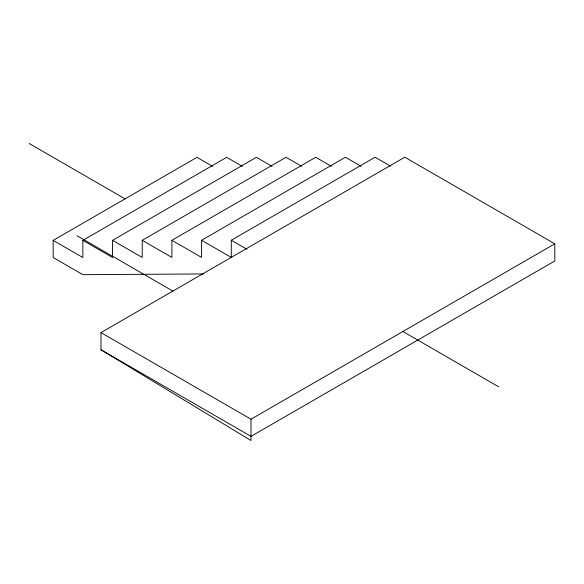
<?xml version="1.0" encoding="UTF-8"?>
<svg xmlns="http://www.w3.org/2000/svg" width="584" height="584" viewBox="0 0 584 584"><rect width="100%" height="100%" fill="white"/><g stroke="black" fill="none" stroke-linecap="round" stroke-linejoin="round"><path stroke-width="0.88" d="M203.13 273.954L82.855 274.67L53.166 257.529L53.166 240.374L196.976 157.344L212.605 166.367M53.166 240.374L82.855 257.515L82.855 240.352L226.665 157.322L242.287 166.345M82.855 240.352L112.544 257.493L112.544 240.331L256.354 157.308L271.976 166.323M112.544 240.331L142.226 257.471L142.226 240.316L286.036 157.286L301.665 166.309M142.226 240.316L171.915 257.449L171.915 240.294L315.725 157.264L331.347 166.287M171.915 240.294L201.597 257.434L201.597 240.272L345.407 157.242L361.036 166.265M201.597 240.272L231.286 257.413L231.286 240.25L375.096 157.227L390.718 166.243M100.974 332.603L404.785 157.206L554.8 243.813L554.8 260.975L250.996 436.372L100.974 349.765L100.974 332.603L250.996 419.217L554.8 243.813M402.894 331.515L498.772 386.871M231.286 240.25L246.908 249.273M29.2 143.503L125.071 198.859M77.008 235.739L172.879 291.087M100.974 349.765L250.996 440.497L250.996 419.217"/></g></svg>
